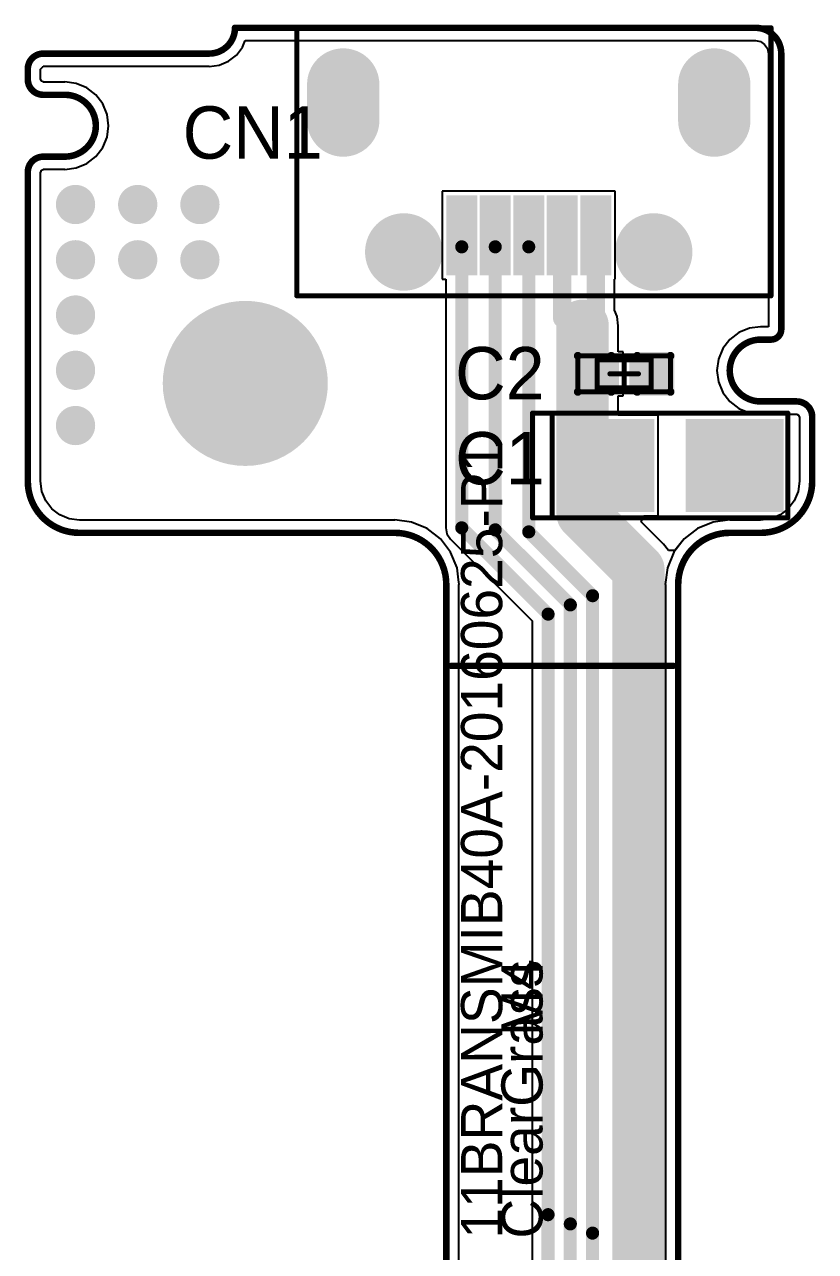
# Model space of a CAD drawing. Extents: x 64.4 to 82.6, y 166.1 to 203.2.
# Drawn here: x 67.28 to 82.63, y 179.43 to 203.24 of the extents above; entities that cross this region are included whole.
import ezdxf

# ---------------------------------------------------------------- set-up
doc = ezdxf.new("R2010")
doc.units = 0
doc.layers.get('0').update_dxf_attribs({"linetype": 'CONTINUOUS'})
for name, color, linetype in [('BOTTOMLAYER', 5, 'CONTINUOUS'), ('BOTTOMSOLDER', 6, 'CONTINUOUS'), ('KEEPOUTLAYER', 6, 'CONTINUOUS'), ('MECHANICAL13', 56, 'CONTINUOUS'), ('MECHANICAL15', 56, 'CONTINUOUS'), ('MULTILAYER', 9, 'CONTINUOUS'), ('PADHOLELAYER', 156, 'CONTINUOUS'), ('TOPLAYER', 1, 'CONTINUOUS'), ('TOPOVERLAY', 2, 'CONTINUOUS'), ('TOPPASTE', 8, 'CONTINUOUS'), ('TOPSOLDER', 216, 'CONTINUOUS'), ('VIAHOLELAYER', 16, 'CONTINUOUS')]:
    doc.layers.add(name, color=color, linetype=linetype)

# ---------------------------------------------------------------- blocks, each defined once
blk = doc.blocks.new('MICRO_USB____1')
at = {"layer": 'BOTTOMLAYER'}
for points, const_width in [([(-2.749997, 1.45, 1), (-2.099996, 1.45, 1)], 0.649999), ([(2.100001, 1.45, 1), (2.750002, 1.45, 1)], 0.649999), ([(-3.899997, -1.1, 1), (-3.299998, -1.1, 1)], 0.599999), ([(3.300004, -1.1, 1), (3.900002, -1.1, 1)], 0.599999), ([(-3.899997, -1.799999, 1), (-3.299998, -1.799999, 1)], 0.599999), ([(3.300004, -1.799999, 1), (3.900002, -1.799999, 1)], 0.599999)]:
    blk.add_lwpolyline(points, format="xyb", close=True, dxfattribs=dict(at, const_width=const_width))
at = {"layer": 'BOTTOMLAYER', "const_width": 1.2}
for points in [[(-3.599998, -1.1), (-3.599998, -1.799999)], [(3.600003, -1.1), (3.600003, -1.799999)]]:
    blk.add_lwpolyline(points, dxfattribs=at)
at = {"layer": 'BOTTOMSOLDER'}
for points, const_width in [([(-2.800797, 1.45, 1), (-2.049196, 1.45, 1)], 0.751599), ([(2.049201, 1.45, 1), (2.800802, 1.45, 1)], 0.751599), ([(-3.950797, -1.1, 1), (-3.249198, -1.1, 1)], 0.701599), ([(3.249204, -1.1, 1), (3.950802, -1.1, 1)], 0.701599), ([(-3.950797, -1.799999, 1), (-3.249198, -1.799999, 1)], 0.701599), ([(3.249204, -1.799999, 1), (3.950802, -1.799999, 1)], 0.701599)]:
    blk.add_lwpolyline(points, format="xyb", close=True, dxfattribs=dict(at, const_width=const_width))
at = {"layer": 'BOTTOMSOLDER', "const_width": 1.4032}
for points in [[(-3.599998, -1.1), (-3.599998, -1.799999)], [(3.600003, -1.1), (3.600003, -1.799999)]]:
    blk.add_lwpolyline(points, dxfattribs=at)
at = {"layer": 'MULTILAYER'}
for points, const_width in [([(-2.749997, 1.45, 1), (-2.099996, 1.45, 1)], 0.649999), ([(2.100001, 1.45, 1), (2.750002, 1.45, 1)], 0.649999), ([(-3.899997, -1.1, 1), (-3.299998, -1.1, 1)], 0.599999), ([(3.300004, -1.1, 1), (3.900002, -1.1, 1)], 0.599999), ([(-3.899997, -1.799999, 1), (-3.299998, -1.799999, 1)], 0.599999), ([(3.300004, -1.799999, 1), (3.900002, -1.799999, 1)], 0.599999)]:
    blk.add_lwpolyline(points, format="xyb", close=True, dxfattribs=dict(at, const_width=const_width))
at = {"layer": 'MULTILAYER', "const_width": 1.2}
for points in [[(-3.599998, -1.1), (-3.599998, -1.799999)], [(3.600003, -1.1), (3.600003, -1.799999)]]:
    blk.add_lwpolyline(points, dxfattribs=at)
at = {"layer": 'PADHOLELAYER'}
for points, const_width in [([(-2.599997, 1.45, 1), (-2.249995, 1.45, 1)], 0.349999), ([(2.250001, 1.45, 1), (2.600002, 1.45, 1)], 0.349999), ([(-3.749998, -1.45, 1), (-3.449998, -1.45, 1)], 0.299999), ([(3.450003, -1.45, 1), (3.750003, -1.45, 1)], 0.299999)]:
    blk.add_lwpolyline(points, format="xyb", close=True, dxfattribs=dict(at, const_width=const_width))
at = {"layer": 'TOPLAYER'}
for points, const_width in [([(-2.749997, 1.45, 1), (-2.099996, 1.45, 1)], 0.649999), ([(2.100001, 1.45, 1), (2.750002, 1.45, 1)], 0.649999), ([(-3.899997, -1.1, 1), (-3.299998, -1.1, 1)], 0.599999), ([(3.300004, -1.1, 1), (3.900002, -1.1, 1)], 0.599999), ([(-3.899997, -1.799999, 1), (-3.299998, -1.799999, 1)], 0.599999), ([(3.300004, -1.799999, 1), (3.900002, -1.799999, 1)], 0.599999)]:
    blk.add_lwpolyline(points, format="xyb", close=True, dxfattribs=dict(at, const_width=const_width))
at = {"layer": 'TOPLAYER', "const_width": 1.2}
for points in [[(-3.599998, -1.1), (-3.599998, -1.799999)], [(3.600003, -1.1), (3.600003, -1.799999)]]:
    blk.add_lwpolyline(points, dxfattribs=at)
at = {"layer": 'TOPLAYER'}
for points in [[(-1.099998, 0.450002), (-1.099998, 1.800001), (-1.499997, 0.450002), (-1.499997, 1.800001)], [(-0.449999, 0.449999), (-0.449999, 1.799999), (-0.849998, 0.449999), (-0.849998, 1.799999)], [(0.200002, 0.450002), (0.200002, 1.800001), (-0.199997, 0.450002), (-0.199997, 1.800001)], [(0.850003, 0.449999), (0.850003, 1.799999), (0.450004, 0.449999), (0.450004, 1.799999)], [(1.500002, 0.449999), (1.500002, 1.799999), (1.100003, 0.449999), (1.100003, 1.799999)]]:
    blk.add_solid(points, dxfattribs=at)
at = {"layer": 'TOPOVERLAY', "const_width": 0.1}
for points in [[(4.500001, 2.3), (-4.700001, 2.3)], [(-4.699998, 2.3), (-4.699998, -2.899999)], [(4.500004, 2.299998), (4.500004, -2.899999)], [(4.500004, -2.899999), (-4.699998, -2.899999)]]:
    blk.add_lwpolyline(points, dxfattribs=at)
at = {"layer": 'TOPOVERLAY', "const_width": 0.05}
for points in [[(-4.724999, 2.3, 1), (-4.675002, 2.3, 1)], [(-4.724997, 2.3, 1), (-4.675, 2.3, 1)], [(4.475002, 2.3, 1), (4.525, 2.3, 1)], [(4.475005, 2.299998, 1), (4.525002, 2.299998, 1)], [(-4.724997, -2.899999, 1), (-4.675, -2.899999, 1)], [(-4.724997, -2.899999, 1), (-4.675, -2.899999, 1)], [(4.475005, -2.899999, 1), (4.525002, -2.899999, 1)], [(4.475005, -2.899999, 1), (4.525002, -2.899999, 1)]]:
    blk.add_lwpolyline(points, format="xyb", close=True, dxfattribs=at)
at = {"layer": 'TOPPASTE'}
for points in [[(-1.099998, 0.450002), (-1.099998, 1.800001), (-1.499997, 0.450002), (-1.499997, 1.800001)], [(-0.449999, 0.449999), (-0.449999, 1.799999), (-0.849998, 0.449999), (-0.849998, 1.799999)], [(0.200002, 0.450002), (0.200002, 1.800001), (-0.199997, 0.450002), (-0.199997, 1.800001)], [(0.850003, 0.449999), (0.850003, 1.799999), (0.450004, 0.449999), (0.450004, 1.799999)], [(1.500002, 0.449999), (1.500002, 1.799999), (1.100003, 0.449999), (1.100003, 1.799999)]]:
    blk.add_solid(points, dxfattribs=at)
at = {"layer": 'TOPSOLDER'}
for points, const_width in [([(-2.800797, 1.45, 1), (-2.049196, 1.45, 1)], 0.751599), ([(2.049201, 1.45, 1), (2.800802, 1.45, 1)], 0.751599), ([(-3.950797, -1.1, 1), (-3.249198, -1.1, 1)], 0.701599), ([(3.249204, -1.1, 1), (3.950802, -1.1, 1)], 0.701599), ([(-3.950797, -1.799999, 1), (-3.249198, -1.799999, 1)], 0.701599), ([(3.249204, -1.799999, 1), (3.950802, -1.799999, 1)], 0.701599)]:
    blk.add_lwpolyline(points, format="xyb", close=True, dxfattribs=dict(at, const_width=const_width))
at = {"layer": 'TOPSOLDER', "const_width": 1.4032}
for points in [[(-3.599998, -1.1), (-3.599998, -1.799999)], [(3.600003, -1.1), (3.600003, -1.799999)]]:
    blk.add_lwpolyline(points, dxfattribs=at)
at = {"layer": 'TOPSOLDER'}
for points in [[(-0.998398, 0.348402), (-0.998398, 1.901601), (-1.601597, 0.348402), (-1.601597, 1.901601)], [(-0.348399, 0.348399), (-0.348399, 1.901599), (-0.951598, 0.348399), (-0.951598, 1.901599)], [(0.301602, 0.348402), (0.301602, 1.901601), (-0.301597, 0.348402), (-0.301597, 1.901601)], [(0.951603, 0.348399), (0.951603, 1.901599), (0.348404, 0.348399), (0.348404, 1.901599)], [(1.601602, 0.348399), (1.601602, 1.901599), (0.998403, 0.348399), (0.998403, 1.901599)]]:
    blk.add_solid(points, dxfattribs=at)
blk = doc.blocks.new('0402C_2')
at = {"layer": 'MECHANICAL13', "const_width": 0.1}
for points in [[(0.525, 0.275003), (-0.525, 0.275003)], [(-0.525, 0.275003), (-0.525, -0.274998)], [(0.525, 0.275003), (0.525, -0.274998)], [(0.525, -0.274998), (-0.525, -0.274998)]]:
    blk.add_lwpolyline(points, dxfattribs=at)
at = {"layer": 'MECHANICAL13', "const_width": 0.05}
for points in [[(-0.549999, 0.275003, 1), (-0.500002, 0.275003, 1)], [(-0.549999, 0.275003, 1), (-0.500002, 0.275003, 1)], [(0.500002, 0.275003, 1), (0.549999, 0.275003, 1)], [(0.500002, 0.275003, 1), (0.549999, 0.275003, 1)], [(-0.549999, -0.274998, 1), (-0.500002, -0.274998, 1)], [(-0.549999, -0.274998, 1), (-0.500002, -0.274998, 1)], [(0.500002, -0.274998, 1), (0.549999, -0.274998, 1)], [(0.500002, -0.274998, 1), (0.549999, -0.274998, 1)]]:
    blk.add_lwpolyline(points, format="xyb", close=True, dxfattribs=at)
at = {"layer": 'MECHANICAL15', "const_width": 0.1}
for points in [[(-0.899998, 0.350002), (-0.899998, -0.349997)], [(0.900001, 0.350002), (-0.899998, 0.350002)], [(0, 0.275003), (0, -0.274998)], [(0.900001, 0.350002), (0.900001, -0.349997)], [(0.275001, 0.000003), (-0.274998, 0.000003)], [(0.900001, -0.349997), (-0.899998, -0.349997)]]:
    blk.add_lwpolyline(points, dxfattribs=at)
at = {"layer": 'MECHANICAL15', "const_width": 0.05}
for points in [[(-0.924997, 0.350002, 1), (-0.875, 0.350002, 1)], [(-0.924997, 0.350002, 1), (-0.875, 0.350002, 1)], [(-0.024999, 0.275003, 1), (0.024999, 0.275003, 1)], [(0.875002, 0.350002, 1), (0.924999, 0.350002, 1)], [(0.875002, 0.350002, 1), (0.924999, 0.350002, 1)], [(-0.299997, 0.000003, 1), (-0.249999, 0.000003, 1)], [(0.250002, 0.000003, 1), (0.299999, 0.000003, 1)], [(-0.024999, -0.274998, 1), (0.024999, -0.274998, 1)], [(-0.924997, -0.349997, 1), (-0.875, -0.349997, 1)], [(-0.924997, -0.349997, 1), (-0.875, -0.349997, 1)], [(0.875002, -0.349997, 1), (0.924999, -0.349997, 1)], [(0.875002, -0.349997, 1), (0.924999, -0.349997, 1)]]:
    blk.add_lwpolyline(points, format="xyb", close=True, dxfattribs=at)
at = {"layer": 'TOPLAYER'}
for points in [[(-0.2, -0.249997), (-0.2, 0.250002), (-0.799998, -0.249997), (-0.799998, 0.250002)], [(0.800001, -0.249997), (0.800001, 0.250002), (0.200002, -0.249997), (0.200002, 0.250002)]]:
    blk.add_solid(points, dxfattribs=at)
at = {"layer": 'TOPOVERLAY', "const_width": 0.1524}
for points in [[(-0.250083, 0.349921), (-0.900082, 0.349921)], [(-0.900082, 0.349921), (-0.900082, -0.350078)], [(0.899917, 0.349921), (0.249916, 0.349921)], [(0.899917, 0.349921), (0.899917, -0.350078)], [(-0.250083, -0.350078), (-0.900082, -0.350078)], [(0.899917, -0.350078), (0.249916, -0.350078)]]:
    blk.add_lwpolyline(points, dxfattribs=at)
at = {"layer": 'TOPOVERLAY', "const_width": 0.0762}
for points in [[(-0.938182, 0.349921, 1), (-0.861982, 0.349921, 1)], [(-0.938182, 0.349921, 1), (-0.861982, 0.349921, 1)], [(-0.288183, 0.349921, 1), (-0.211983, 0.349921, 1)], [(0.211816, 0.349921, 1), (0.288016, 0.349921, 1)], [(0.861817, 0.349921, 1), (0.938017, 0.349921, 1)], [(0.861817, 0.349921, 1), (0.938017, 0.349921, 1)], [(-0.938182, -0.350078, 1), (-0.861982, -0.350078, 1)], [(-0.938182, -0.350078, 1), (-0.861982, -0.350078, 1)], [(-0.288183, -0.350078, 1), (-0.211983, -0.350078, 1)], [(0.211816, -0.350078, 1), (0.288016, -0.350078, 1)], [(0.861817, -0.350078, 1), (0.938017, -0.350078, 1)], [(0.861817, -0.350078, 1), (0.938017, -0.350078, 1)]]:
    blk.add_lwpolyline(points, format="xyb", close=True, dxfattribs=at)
at = {"layer": 'TOPPASTE'}
for points in [[(-0.2, -0.249997), (-0.2, 0.250002), (-0.799998, -0.249997), (-0.799998, 0.250002)], [(0.800001, -0.249997), (0.800001, 0.250002), (0.200002, -0.249997), (0.200002, 0.250002)]]:
    blk.add_solid(points, dxfattribs=at)
at = {"layer": 'TOPSOLDER'}
for points in [[(-0.0984, -0.351597), (-0.0984, 0.351602), (-0.901598, -0.351597), (-0.901598, 0.351602)], [(0.901601, -0.351597), (0.901601, 0.351602), (0.098402, -0.351597), (0.098402, 0.351602)]]:
    blk.add_solid(points, dxfattribs=at)
blk = doc.blocks.new('3216_3')
at = {"layer": 'TOPLAYER'}
for points in [[(-0.406001, -0.799998), (-0.406001, 0.799998), (-2.105998, -0.799998), (-2.105998, 0.799998)], [(2.105998, -0.799998), (2.105998, 0.799998), (0.406001, -0.799998), (0.406001, 0.799998)]]:
    blk.add_solid(points, dxfattribs=at)
at = {"layer": 'TOPOVERLAY', "const_width": 0.1}
for points in [[(-2.667, 1.016), (2.286, 1.016)], [(-2.667, -1.016), (-2.667, 1.016)], [(-2.286, -1.016), (-2.286, 1.016)], [(2.286, -1.016), (2.286, 1.016)], [(-2.667, -1.016), (2.286, -1.016)]]:
    blk.add_lwpolyline(points, dxfattribs=at)
at = {"layer": 'TOPOVERLAY', "const_width": 0.05}
for points in [[(-2.691999, 1.016, 1), (-2.642001, 1.016, 1)], [(-2.691999, 1.016, 1), (-2.642001, 1.016, 1)], [(-2.310999, 1.016, 1), (-2.261001, 1.016, 1)], [(2.261001, 1.016, 1), (2.310999, 1.016, 1)], [(2.261001, 1.016, 1), (2.310999, 1.016, 1)], [(-2.691999, -1.016, 1), (-2.642001, -1.016, 1)], [(-2.691999, -1.016, 1), (-2.642001, -1.016, 1)], [(-2.310999, -1.016, 1), (-2.261001, -1.016, 1)], [(2.261001, -1.016, 1), (2.310999, -1.016, 1)], [(2.261001, -1.016, 1), (2.310999, -1.016, 1)]]:
    blk.add_lwpolyline(points, format="xyb", close=True, dxfattribs=at)
at = {"layer": 'TOPPASTE'}
for points in [[(-0.406001, -0.799998), (-0.406001, 0.799998), (-2.105998, -0.799998), (-2.105998, 0.799998)], [(2.105998, -0.799998), (2.105998, 0.799998), (0.406001, -0.799998), (0.406001, 0.799998)]]:
    blk.add_solid(points, dxfattribs=at)
at = {"layer": 'TOPSOLDER'}
for points in [[(-0.304401, -0.901598), (-0.304401, 0.901598), (-2.207598, -0.901598), (-2.207598, 0.901598)], [(2.207598, -0.901598), (2.207598, 0.901598), (0.304401, -0.901598), (0.304401, 0.901598)]]:
    blk.add_solid(points, dxfattribs=at)

msp = doc.modelspace()

# ---------------------------------------------------------------- linework, layer by layer
at = {"layer": 'BOTTOMLAYER'}
for p, q in [((71.512951, 202.800331), (71.565897, 202.928151)), ((71.565897, 202.928151), (81.465428, 202.928151)), ((81.465428, 202.928151), (81.465428, 202.924997)), ((81.465428, 202.924997), (81.561412, 202.905904)), ((81.561412, 202.905904), (81.642783, 202.851535)), ((81.642783, 202.851535), (81.697152, 202.770163)), ((71.239276, 202.526656), (71.394129, 202.645477)), ((71.394129, 202.645477), (71.512951, 202.800331)), ((81.697152, 202.770163), (81.716245, 202.674179)), ((81.716245, 202.674179), (81.7194, 202.674179)), ((81.7194, 202.674179), (81.7194, 197.370207)), ((67.591455, 202.374175), (67.591457, 202.374177)), ((67.591455, 202.17418), (67.591455, 202.374175)), ((67.591457, 202.374177), (67.59146, 202.374182)), ((67.591457, 202.374177), (67.591457, 202.374177)), ((67.59146, 202.374182), (67.595638, 202.374182)), ((67.595638, 202.374182), (67.598221, 202.380421)), ((67.598221, 202.380421), (67.645427, 202.423969)), ((67.645427, 202.423977), (67.645427, 202.428152)), ((67.645427, 202.428152), (70.865428, 202.428152)), ((67.645432, 202.423974), (67.645427, 202.423977)), ((67.645427, 202.423969), (67.645432, 202.423974)), ((70.865428, 202.426484), (71.058946, 202.45196)), ((70.865428, 202.428152), (70.865428, 202.426484)), ((71.058946, 202.45196), (71.239276, 202.526656)), ((67.595638, 202.17418), (67.591455, 202.17418)), ((67.610223, 202.138973), (67.595638, 202.17418)), ((67.64543, 202.124389), (67.610223, 202.138973)), ((67.64543, 202.120205), (67.64543, 202.124389)), ((68.065426, 202.120205), (67.64543, 202.120205)), ((68.28505, 202.093825), (68.065426, 202.122738)), ((68.065426, 202.122738), (68.065426, 202.120205)), ((68.489706, 202.009052), (68.28505, 202.093825)), ((68.665448, 201.874201), (68.489706, 202.009052)), ((68.800299, 201.698459), (68.665448, 201.874201)), ((68.885072, 201.493803), (68.800299, 201.698459)), ((68.913985, 201.27418), (68.885072, 201.493803)), ((68.885072, 201.054556), (68.913985, 201.27418)), ((68.800299, 200.849901), (68.885072, 201.054556)), ((68.665448, 200.674158), (68.800299, 200.849901)), ((68.28505, 200.454534), (68.489706, 200.539307)), ((68.489706, 200.539307), (68.665448, 200.674158)), ((67.591455, 194.374181), (67.591455, 200.374179)), ((67.591455, 200.374179), (67.595636, 200.374179)), ((67.595636, 200.374179), (67.610218, 200.409386)), ((67.610218, 200.409386), (67.645425, 200.423968)), ((67.645425, 200.423968), (67.645425, 200.428151)), ((67.645425, 200.428151), (67.645427, 200.428151)), ((67.645427, 200.428151), (67.645427, 200.428151)), ((67.645427, 200.428151), (68.065426, 200.428151)), ((68.065426, 200.425621), (68.28505, 200.454534)), ((68.065426, 200.428151), (68.065426, 200.425621)), ((81.565427, 197.372737), (81.345804, 197.343824)), ((81.565427, 197.370207), (81.565427, 197.372737)), ((81.141148, 197.259052), (80.965406, 197.124201)), ((81.345804, 197.343824), (81.141148, 197.259052)), ((81.7194, 197.370207), (81.565427, 197.370207)), ((80.830555, 196.948458), (80.745782, 196.743803)), ((80.965406, 197.124201), (80.830555, 196.948458)), ((80.745782, 196.743803), (80.716869, 196.524179)), ((80.716869, 196.524179), (80.745782, 196.304555)), ((80.745782, 196.304555), (80.830555, 196.0999)), ((80.830555, 196.0999), (80.965406, 195.924157)), ((80.965406, 195.924157), (81.141148, 195.789306)), ((81.141148, 195.789306), (81.345804, 195.704534)), ((81.345804, 195.704534), (81.565427, 195.675621)), ((81.565427, 195.675621), (81.565427, 195.678153)), ((81.565427, 195.678153), (82.265429, 195.678153)), ((82.265429, 195.678153), (82.265429, 195.678153)), ((82.265429, 195.678153), (82.265431, 195.678153)), ((82.265431, 195.678153), (82.265431, 195.67397)), ((82.265431, 195.67397), (82.300638, 195.659388)), ((82.300638, 195.659388), (82.31522, 195.624181)), ((82.31522, 195.624181), (82.319401, 195.624181)), ((82.319401, 195.624181), (82.319401, 194.374181)), ((67.592992, 194.374181), (67.591455, 194.374181)), ((67.61863, 194.179436), (67.592992, 194.374181)), ((82.317864, 194.374181), (82.292226, 194.179436)), ((82.319401, 194.374181), (82.317864, 194.374181)), ((67.693799, 193.997961), (67.61863, 194.179436)), ((82.292226, 194.179436), (82.217057, 193.997961)), ((67.813375, 193.842127), (67.693799, 193.997961)), ((67.969211, 193.722551), (67.813375, 193.842127)), ((82.097481, 193.842127), (81.941645, 193.722551)), ((82.217057, 193.997961), (82.097481, 193.842127)), ((68.150684, 193.647383), (67.969211, 193.722551)), ((68.345428, 193.621744), (68.150684, 193.647383)), ((68.345428, 193.620207), (68.345428, 193.621744)), ((74.465414, 193.620207), (68.345428, 193.620207)), ((74.465426, 193.62021), (74.465414, 193.620207)), ((74.789472, 193.583532), (74.465426, 193.626194)), ((74.465426, 193.626194), (74.465426, 193.62021)), ((75.091432, 193.458457), (74.789472, 193.583532)), ((80.641383, 193.58353), (80.339423, 193.458455)), ((80.965429, 193.626191), (80.641383, 193.58353)), ((80.965429, 193.620207), (80.965429, 193.626191)), ((81.565427, 193.620207), (80.965429, 193.620207)), ((81.760172, 193.647383), (81.565427, 193.621744)), ((81.565427, 193.621744), (81.565427, 193.620207)), ((81.941645, 193.722551), (81.760172, 193.647383)), ((75.350733, 193.259489), (75.091432, 193.458457)), ((80.339423, 193.458455), (80.080122, 193.259486)), ((75.549702, 193.000188), (75.350733, 193.259489)), ((80.080122, 193.259486), (79.881153, 193.000185)), ((75.674776, 192.698228), (75.549702, 193.000188)), ((79.881153, 193.000185), (79.756079, 192.698225)), ((75.705523, 192.464705), (75.674776, 192.69823)), ((75.674776, 192.69823), (75.674776, 192.698228)), ((79.756079, 192.698225), (79.713417, 192.37418)), ((75.705525, 192.464667), (75.705523, 192.464705)), ((75.711492, 192.419356), (75.705525, 192.464667)), ((75.711454, 192.374175), (75.711456, 192.374177)), ((75.711454, 171.691181), (75.711454, 192.374175)), ((75.711456, 192.374177), (75.711489, 192.374182)), ((75.711456, 192.374177), (75.711456, 192.374177)), ((75.711456, 192.374177), (75.711456, 192.374177)), ((75.711489, 192.374182), (75.711489, 192.37418)), ((75.711489, 192.37418), (75.717441, 192.37418)), ((75.717342, 192.374952), (75.711492, 192.419359)), ((75.711492, 192.419359), (75.711492, 192.419356)), ((75.717441, 192.37418), (75.717342, 192.374952)), ((79.713417, 192.37418), (79.719401, 192.37418)), ((79.719401, 192.37418), (79.719401, 171.473724))]:
    msp.add_line(p, q, dxfattribs=at)
for points, const_width in [([(68.131728, 199.745173, 1), (68.411128, 199.745173, 1)], 0.2794), ([(69.338228, 199.745173, 1), (69.617628, 199.745173, 1)], 0.2794), ([(70.544728, 199.745173, 1), (70.824128, 199.745173, 1)], 0.2794), ([(68.131728, 198.672925, 1), (68.411128, 198.672925, 1)], 0.2794), ([(69.338228, 198.672925, 1), (69.617628, 198.672925, 1)], 0.2794), ([(70.544728, 198.672925, 1), (70.824128, 198.672925, 1)], 0.2794), ([(68.131728, 197.600677, 1), (68.411128, 197.600677, 1)], 0.2794), ([(70.815429, 196.274179, 1), (72.315426, 196.274179, 1)], 1.5), ([(68.131728, 196.528428, 1), (68.411128, 196.528428, 1)], 0.2794), ([(68.131728, 195.45618, 1), (68.411128, 195.45618, 1)], 0.2794)]:
    msp.add_lwpolyline(points, format="xyb", close=True, dxfattribs=dict(at, const_width=const_width))
at = {"layer": 'BOTTOMSOLDER'}
for points, const_width in [([(68.080928, 199.745173, 1), (68.461928, 199.745173, 1)], 0.381), ([(69.287428, 199.745173, 1), (69.668428, 199.745173, 1)], 0.381), ([(70.493928, 199.745173, 1), (70.874928, 199.745173, 1)], 0.381), ([(68.080928, 198.672925, 1), (68.461928, 198.672925, 1)], 0.381), ([(69.287428, 198.672925, 1), (69.668428, 198.672925, 1)], 0.381), ([(70.493928, 198.672925, 1), (70.874928, 198.672925, 1)], 0.381), ([(68.080928, 197.600677, 1), (68.461928, 197.600677, 1)], 0.381), ([(70.764629, 196.274179, 1), (72.366226, 196.274179, 1)], 1.6016), ([(68.080928, 196.528428, 1), (68.461928, 196.528428, 1)], 0.381), ([(68.080928, 195.45618, 1), (68.461928, 195.45618, 1)], 0.381)]:
    msp.add_lwpolyline(points, format="xyb", close=True, dxfattribs=dict(at, const_width=const_width))
at = {"layer": 'KEEPOUTLAYER', "const_width": 0.127}
for points in [[(71.365427, 203.174178, -0.414214), (70.865428, 202.674179)], [(81.465428, 203.174178, -0.414214), (81.965427, 202.674179)], [(67.345428, 202.374182, -0.414214), (67.645427, 202.674182)], [(67.64543, 201.874178, -0.414214), (67.345428, 202.17418)], [(68.065426, 201.874178, -1), (68.065426, 200.674181)], [(67.345425, 200.374179, -0.414214), (67.645425, 200.674178)], [(81.965427, 197.32418, -0.414208), (81.765427, 197.124183)], [(81.565427, 195.92418, -1), (81.565427, 197.124178)], [(82.265431, 195.92418, -0.414214), (82.56543, 195.624181)], [(68.345428, 193.37418, -0.414214), (67.345428, 194.374181)], [(82.565428, 194.374181, -0.414214), (81.565427, 193.37418)], [(74.465426, 193.374183, -0.414214), (75.465427, 192.374182)], [(79.965428, 192.37418, -0.414214), (80.965429, 193.37418)]]:
    msp.add_lwpolyline(points, format="xyb", dxfattribs=at)
for points in [[(71.365427, 203.174178), (81.465428, 203.174178)], [(67.645427, 202.674179), (70.865428, 202.674179)], [(81.965427, 197.32418), (81.965427, 202.674179)], [(67.345428, 202.17418), (67.345428, 202.37418)], [(67.645427, 201.874178), (68.065426, 201.874178)], [(67.645427, 200.674178), (68.065426, 200.674178)], [(67.345428, 194.374181), (67.345428, 200.374181)], [(81.565427, 197.12418), (81.765427, 197.12418)], [(81.565427, 195.92418), (82.265429, 195.92418)], [(82.565428, 194.374181), (82.565428, 195.624181)], [(68.345428, 193.37418), (74.465429, 193.37418)], [(80.965429, 193.37418), (81.565427, 193.37418)], [(75.465427, 171.691181), (75.465427, 192.37418)], [(79.965428, 170.191181), (79.965428, 192.37418)]]:
    msp.add_lwpolyline(points, dxfattribs=at)
at = {"layer": 'KEEPOUTLAYER', "const_width": 0.0635}
for points in [[(71.333677, 203.174178, 1), (71.397177, 203.174178, 1)], [(71.333677, 203.174178, 1), (71.397177, 203.174178, 1)], [(81.433678, 203.174178, 1), (81.497178, 203.174178, 1)], [(81.433678, 203.174178, 1), (81.497178, 203.174178, 1)], [(67.613677, 202.674182, 1), (67.677177, 202.674182, 1)], [(67.613677, 202.674179, 1), (67.677177, 202.674179, 1)], [(70.833678, 202.674179, 1), (70.897178, 202.674179, 1)], [(70.833678, 202.674179, 1), (70.897178, 202.674179, 1)], [(81.933677, 202.674179, 1), (81.997177, 202.674179, 1)], [(81.933677, 202.674179, 1), (81.997177, 202.674179, 1)], [(67.313678, 202.374182, 1), (67.377178, 202.374182, 1)], [(67.313678, 202.37418, 1), (67.377178, 202.37418, 1)], [(67.313678, 202.17418, 1), (67.377178, 202.17418, 1)], [(67.313678, 202.17418, 1), (67.377178, 202.17418, 1)], [(67.613677, 201.874178, 1), (67.677177, 201.874178, 1)], [(67.61368, 201.874178, 1), (67.67718, 201.874178, 1)], [(68.033676, 201.874178, 1), (68.097176, 201.874178, 1)], [(68.033676, 201.874178, 1), (68.097176, 201.874178, 1)], [(67.613675, 200.674178, 1), (67.677175, 200.674178, 1)], [(67.613677, 200.674178, 1), (67.677177, 200.674178, 1)], [(68.033676, 200.674181, 1), (68.097176, 200.674181, 1)], [(68.033676, 200.674178, 1), (68.097176, 200.674178, 1)], [(67.313675, 200.374179, 1), (67.377175, 200.374179, 1)], [(67.313678, 200.374181, 1), (67.377178, 200.374181, 1)], [(81.933677, 197.32418, 1), (81.997177, 197.32418, 1)], [(81.933677, 197.32418, 1), (81.997177, 197.32418, 1)], [(81.533677, 197.12418, 1), (81.597177, 197.12418, 1)], [(81.533677, 197.124178, 1), (81.597177, 197.124178, 1)], [(81.733677, 197.124183, 1), (81.797177, 197.124183, 1)], [(81.733677, 197.12418, 1), (81.797177, 197.12418, 1)], [(81.533677, 195.92418, 1), (81.597177, 195.92418, 1)], [(81.533677, 195.92418, 1), (81.597177, 195.92418, 1)], [(82.233679, 195.92418, 1), (82.297179, 195.92418, 1)], [(82.233681, 195.92418, 1), (82.297181, 195.92418, 1)], [(82.533678, 195.624181, 1), (82.597178, 195.624181, 1)], [(82.53368, 195.624181, 1), (82.59718, 195.624181, 1)], [(67.313678, 194.374181, 1), (67.377178, 194.374181, 1)], [(67.313678, 194.374181, 1), (67.377178, 194.374181, 1)], [(82.533678, 194.374181, 1), (82.597178, 194.374181, 1)], [(82.533678, 194.374181, 1), (82.597178, 194.374181, 1)], [(68.313678, 193.37418, 1), (68.377178, 193.37418, 1)], [(68.313678, 193.37418, 1), (68.377178, 193.37418, 1)], [(74.433676, 193.374183, 1), (74.497176, 193.374183, 1)], [(74.433679, 193.37418, 1), (74.497179, 193.37418, 1)], [(80.933679, 193.37418, 1), (80.997179, 193.37418, 1)], [(80.933679, 193.37418, 1), (80.997179, 193.37418, 1)], [(81.533677, 193.37418, 1), (81.597177, 193.37418, 1)], [(81.533677, 193.37418, 1), (81.597177, 193.37418, 1)], [(75.433677, 192.374182, 1), (75.497177, 192.374182, 1)], [(75.433677, 192.37418, 1), (75.497177, 192.37418, 1)], [(79.933678, 192.37418, 1), (79.997178, 192.37418, 1)], [(79.933678, 192.37418, 1), (79.997178, 192.37418, 1)]]:
    msp.add_lwpolyline(points, format="xyb", close=True, dxfattribs=at)
at = {"layer": 'MULTILAYER'}
for points, const_width in [([(68.131728, 199.745173, 1), (68.411128, 199.745173, 1)], 0.2794), ([(69.338228, 199.745173, 1), (69.617628, 199.745173, 1)], 0.2794), ([(70.544728, 199.745173, 1), (70.824128, 199.745173, 1)], 0.2794), ([(68.131728, 198.672925, 1), (68.411128, 198.672925, 1)], 0.2794), ([(69.338228, 198.672925, 1), (69.617628, 198.672925, 1)], 0.2794), ([(70.544728, 198.672925, 1), (70.824128, 198.672925, 1)], 0.2794), ([(68.131728, 197.600677, 1), (68.411128, 197.600677, 1)], 0.2794), ([(70.815429, 196.274179, 1), (72.315426, 196.274179, 1)], 1.5), ([(68.131728, 196.528428, 1), (68.411128, 196.528428, 1)], 0.2794), ([(68.131728, 195.45618, 1), (68.411128, 195.45618, 1)], 0.2794)]:
    msp.add_lwpolyline(points, format="xyb", close=True, dxfattribs=dict(at, const_width=const_width))
at = {"layer": 'PADHOLELAYER', "const_width": 0.899998}
msp.add_lwpolyline([(71.115428, 196.274179, 1), (72.015426, 196.274179, 1)], format="xyb", close=True, dxfattribs=at)
at = {"layer": 'TOPLAYER'}
for p, q in [((71.512951, 202.800331), (71.565897, 202.928151)), ((71.565897, 202.928151), (81.465428, 202.928151)), ((81.465428, 202.928151), (81.465428, 202.924997)), ((81.465428, 202.924997), (81.561412, 202.905904)), ((81.561412, 202.905904), (81.642783, 202.851535)), ((81.642783, 202.851535), (81.697152, 202.770163)), ((71.239276, 202.526656), (71.394129, 202.645477)), ((71.394129, 202.645477), (71.512951, 202.800331)), ((81.697152, 202.770163), (81.716245, 202.674179)), ((81.716245, 202.674179), (81.7194, 202.674179)), ((81.7194, 202.674179), (81.7194, 197.370207)), ((67.591455, 202.374175), (67.591457, 202.374177)), ((67.591455, 202.17418), (67.591455, 202.374175)), ((67.591457, 202.374177), (67.59146, 202.374182)), ((67.591457, 202.374177), (67.591457, 202.374177)), ((67.59146, 202.374182), (67.595638, 202.374182)), ((67.595638, 202.374182), (67.598221, 202.380421)), ((67.598221, 202.380421), (67.645427, 202.423969)), ((67.645427, 202.423977), (67.645427, 202.428152)), ((67.645427, 202.428152), (70.865428, 202.428152)), ((67.645432, 202.423974), (67.645427, 202.423977)), ((67.645427, 202.423969), (67.645432, 202.423974)), ((70.865428, 202.426484), (71.058946, 202.45196)), ((70.865428, 202.428152), (70.865428, 202.426484)), ((71.058946, 202.45196), (71.239276, 202.526656)), ((67.595638, 202.17418), (67.591455, 202.17418)), ((67.610223, 202.138973), (67.595638, 202.17418)), ((67.64543, 202.124389), (67.610223, 202.138973)), ((67.64543, 202.120205), (67.64543, 202.124389)), ((68.065426, 202.120205), (67.64543, 202.120205)), ((68.28505, 202.093825), (68.065426, 202.122738)), ((68.065426, 202.122738), (68.065426, 202.120205)), ((68.489706, 202.009052), (68.28505, 202.093825)), ((68.665448, 201.874201), (68.489706, 202.009052)), ((68.800299, 201.698459), (68.665448, 201.874201)), ((68.885072, 201.493803), (68.800299, 201.698459)), ((68.913985, 201.27418), (68.885072, 201.493803)), ((68.885072, 201.054556), (68.913985, 201.27418)), ((68.800299, 200.849901), (68.885072, 201.054556)), ((68.665448, 200.674158), (68.800299, 200.849901)), ((68.28505, 200.454534), (68.489706, 200.539307)), ((68.489706, 200.539307), (68.665448, 200.674158)), ((67.591455, 194.374181), (67.591455, 200.374179)), ((67.591455, 200.374179), (67.595636, 200.374179)), ((67.595636, 200.374179), (67.610218, 200.409386)), ((67.610218, 200.409386), (67.645425, 200.423968)), ((67.645425, 200.423968), (67.645425, 200.428151)), ((67.645425, 200.428151), (67.645427, 200.428151)), ((67.645427, 200.428151), (67.645427, 200.428151)), ((67.645427, 200.428151), (68.065426, 200.428151)), ((68.065426, 200.425621), (68.28505, 200.454534)), ((68.065426, 200.428151), (68.065426, 200.425621)), ((76.793222, 200.00198), (75.387624, 200.00198)), ((75.387624, 200.00198), (75.387624, 198.29638)), ((76.793222, 200.001977), (76.793222, 200.00198)), ((77.337625, 200.001977), (76.793222, 200.001977)), ((78.093225, 200.00198), (77.337625, 200.00198)), ((77.337625, 200.00198), (77.337625, 200.001977)), ((78.093225, 200.001977), (78.093225, 200.00198)), ((78.743223, 200.001977), (78.093225, 200.001977)), ((78.743223, 198.296378), (78.743223, 200.001977)), ((75.387624, 198.29638), (75.454655, 198.29638)), ((75.454655, 198.29638), (75.454655, 193.471869)), ((78.727993, 197.695741), (78.727993, 198.296378)), ((78.727993, 198.296378), (78.743223, 198.296378)), ((78.779576, 197.57121), (78.727993, 197.695741)), ((78.803144, 197.392181), (78.779576, 197.57121)), ((78.803144, 196.886977), (78.803144, 197.392181)), ((81.565427, 197.372737), (81.345804, 197.343824)), ((81.565427, 197.370207), (81.565427, 197.372737)), ((81.141148, 197.259052), (80.965406, 197.124201)), ((81.345804, 197.343824), (81.141148, 197.259052)), ((81.7194, 197.370207), (81.565427, 197.370207)), ((80.830555, 196.948458), (80.745782, 196.743803)), ((80.965406, 197.124201), (80.830555, 196.948458)), ((78.895224, 196.886977), (78.803144, 196.886977)), ((78.895224, 196.031378), (78.895224, 196.886977)), ((80.745782, 196.743803), (80.716869, 196.524179)), ((80.716869, 196.524179), (80.745782, 196.304555)), ((80.745782, 196.304555), (80.830555, 196.0999)), ((78.803144, 195.658979), (78.803144, 196.031378)), ((78.803144, 196.031378), (78.895224, 196.031378)), ((80.830555, 196.0999), (80.965406, 195.924157)), ((80.965406, 195.924157), (81.141148, 195.789306)), ((81.141148, 195.789306), (81.345804, 195.704534)), ((81.345804, 195.704534), (81.565427, 195.675621)), ((79.578225, 195.658979), (78.803144, 195.658979)), ((79.578225, 193.703382), (79.578225, 195.658979)), ((81.565427, 195.675621), (81.565427, 195.678153)), ((81.565427, 195.678153), (82.265429, 195.678153)), ((82.265429, 195.678153), (82.265429, 195.678153)), ((82.265429, 195.678153), (82.265431, 195.678153)), ((82.265431, 195.678153), (82.265431, 195.67397)), ((82.265431, 195.67397), (82.300638, 195.659388)), ((82.300638, 195.659388), (82.31522, 195.624181)), ((82.31522, 195.624181), (82.319401, 195.624181)), ((82.319401, 195.624181), (82.319401, 194.374181)), ((67.592992, 194.374181), (67.591455, 194.374181)), ((67.61863, 194.179436), (67.592992, 194.374181)), ((82.317864, 194.374181), (82.292226, 194.179436)), ((82.319401, 194.374181), (82.317864, 194.374181)), ((67.693799, 193.997961), (67.61863, 194.179436)), ((82.292226, 194.179436), (82.217057, 193.997961)), ((67.813375, 193.842127), (67.693799, 193.997961)), ((67.969211, 193.722551), (67.813375, 193.842127)), ((82.097481, 193.842127), (81.941645, 193.722551)), ((82.217057, 193.997961), (82.097481, 193.842127)), ((68.150684, 193.647383), (67.969211, 193.722551)), ((68.345428, 193.621744), (68.150684, 193.647383)), ((68.345428, 193.620207), (68.345428, 193.621744)), ((74.465414, 193.620207), (68.345428, 193.620207)), ((74.465426, 193.62021), (74.465414, 193.620207)), ((74.789472, 193.583532), (74.465426, 193.626194)), ((74.465426, 193.626194), (74.465426, 193.62021)), ((75.091432, 193.458457), (74.789472, 193.583532)), ((79.247797, 193.586049), (79.296397, 193.703382)), ((79.682548, 193.151298), (79.247797, 193.586049)), ((79.296397, 193.703382), (79.578225, 193.703382)), ((80.641383, 193.58353), (80.339423, 193.458455)), ((80.965429, 193.626191), (80.641383, 193.58353)), ((80.965429, 193.620207), (80.965429, 193.626191)), ((81.565427, 193.620207), (80.965429, 193.620207)), ((81.760172, 193.647383), (81.565427, 193.621744)), ((81.565427, 193.621744), (81.565427, 193.620207)), ((81.941645, 193.722551), (81.760172, 193.647383)), ((75.350733, 193.259489), (75.091432, 193.458457)), ((75.454655, 193.471869), (75.47831, 193.352941)), ((75.47831, 193.352941), (75.545678, 193.25212)), ((80.339423, 193.458455), (80.080122, 193.259486)), ((75.549702, 193.000188), (75.350733, 193.259489)), ((75.545678, 193.25212), (77.130057, 191.667742)), ((79.776325, 193.029083), (79.682548, 193.151298)), ((80.080122, 193.259486), (79.903328, 193.029083)), ((75.674776, 192.698228), (75.549702, 193.000188)), ((79.903328, 193.029083), (79.776325, 193.029083)), ((75.705523, 192.464705), (75.674776, 192.69823)), ((75.674776, 192.69823), (75.674776, 192.698228)), ((75.705525, 192.464667), (75.705523, 192.464705)), ((75.711492, 192.419356), (75.705525, 192.464667)), ((75.711454, 192.374175), (75.711456, 192.374177)), ((75.711454, 171.691181), (75.711454, 192.374175)), ((75.711456, 192.374177), (75.711489, 192.374182)), ((75.711456, 192.374177), (75.711456, 192.374177)), ((75.711456, 192.374177), (75.711456, 192.374177)), ((75.711489, 192.374182), (75.711489, 192.37418)), ((75.711489, 192.37418), (75.717441, 192.37418)), ((75.717342, 192.374952), (75.711492, 192.419359)), ((75.711492, 192.419359), (75.711492, 192.419356)), ((75.717441, 192.37418), (75.717342, 192.374952)), ((77.130057, 191.667742), (77.130057, 180.147943)), ((77.130057, 180.147943), (77.128957, 180.142413)), ((77.128957, 180.142413), (77.128957, 169.945454))]:
    msp.add_line(p, q, dxfattribs=at)
for points, const_width in [([(68.131728, 199.745173, 1), (68.411128, 199.745173, 1)], 0.2794), ([(69.338228, 199.745173, 1), (69.617628, 199.745173, 1)], 0.2794), ([(70.544728, 199.745173, 1), (70.824128, 199.745173, 1)], 0.2794), ([(75.701926, 198.924179, 1), (75.828926, 198.924179, 1)], 0.127), ([(76.351925, 198.924179, 1), (76.478925, 198.924179, 1)], 0.127), ([(77.001926, 198.924179, 1), (77.128926, 198.924179, 1)], 0.127), ([(77.626525, 198.924179, 1), (77.804325, 198.924179, 1)], 0.1778), ([(78.276526, 198.924179, 1), (78.454326, 198.924179, 1)], 0.1778), ([(68.131728, 198.672925, 1), (68.411128, 198.672925, 1)], 0.2794), ([(69.338228, 198.672925, 1), (69.617628, 198.672925, 1)], 0.2794), ([(70.544728, 198.672925, 1), (70.824128, 198.672925, 1)], 0.2794), ([(68.131728, 197.600677, 1), (68.411128, 197.600677, 1)], 0.2794), ([(77.857426, 197.392181, 1), (78.365426, 197.392181, 1)], 0.508), ([(70.815429, 196.274179, 1), (72.315426, 196.274179, 1)], 1.5), ([(77.626525, 197.534182, 1), (77.804325, 197.534182, 1)], 0.1778), ([(78.276526, 197.392181, 1), (78.454326, 197.392181, 1)], 0.1778), ([(68.131728, 196.528428, 1), (68.411128, 196.528428, 1)], 0.2794), ([(68.131728, 195.45618, 1), (68.411128, 195.45618, 1)], 0.2794), ([(77.857426, 193.744182, 1), (78.365426, 193.744182, 1)], 0.508), ([(77.857426, 193.744182, 1), (78.365426, 193.744182, 1)], 0.508), ([(75.701926, 193.471869, 1), (75.828926, 193.471869, 1)], 0.127), ([(75.701926, 193.471869, 1), (75.828926, 193.471869, 1)], 0.127), ([(76.351925, 193.432527, 1), (76.478925, 193.432527, 1)], 0.127), ([(76.351925, 193.432527, 1), (76.478925, 193.432527, 1)], 0.127), ([(77.001926, 193.393182, 1), (77.128926, 193.393182, 1)], 0.127), ([(77.001926, 193.393182, 1), (77.128926, 193.393182, 1)], 0.127), ([(78.939428, 192.66218, 1), (79.447428, 192.66218, 1)], 0.508), ([(78.939428, 192.66218, 1), (79.447428, 192.66218, 1)], 0.508), ([(78.240928, 192.15418, 1), (78.367928, 192.15418, 1)], 0.127), ([(78.240928, 192.15418, 1), (78.367928, 192.15418, 1)], 0.127), ([(77.377328, 191.796467, 1), (77.504328, 191.796467, 1)], 0.127), ([(77.377328, 191.796467, 1), (77.504328, 191.796467, 1)], 0.127), ([(77.809128, 191.975323, 1), (77.936128, 191.975323, 1)], 0.127), ([(77.809128, 191.975323, 1), (77.936128, 191.975323, 1)], 0.127), ([(77.376228, 180.142413, 1), (77.503228, 180.142413, 1)], 0.127), ([(77.376228, 180.142413, 1), (77.503228, 180.142413, 1)], 0.127), ([(77.377328, 180.143513, 1), (77.504328, 180.143513, 1)], 0.127), ([(77.377328, 180.143513, 1), (77.504328, 180.143513, 1)], 0.127), ([(77.808028, 179.963557, 1), (77.935028, 179.963557, 1)], 0.127), ([(77.808028, 179.963557, 1), (77.935028, 179.963557, 1)], 0.127), ([(77.809128, 179.964657, 1), (77.936128, 179.964657, 1)], 0.127), ([(77.809128, 179.964657, 1), (77.936128, 179.964657, 1)], 0.127), ([(78.239828, 179.7847, 1), (78.366828, 179.7847, 1)], 0.127), ([(78.239828, 179.7847, 1), (78.366828, 179.7847, 1)], 0.127), ([(78.240928, 179.7858, 1), (78.367928, 179.7858, 1)], 0.127), ([(78.240928, 179.7858, 1), (78.367928, 179.7858, 1)], 0.127)]:
    msp.add_lwpolyline(points, format="xyb", close=True, dxfattribs=dict(at, const_width=const_width))
for points, const_width in [([(75.765426, 193.471869), (75.765426, 198.924179)], 0.254), ([(76.415425, 193.432527), (76.415425, 198.924179)], 0.254), ([(77.065426, 193.393182), (77.065426, 198.924179)], 0.254), ([(77.715425, 197.534182), (77.715425, 198.924179)], 0.3556), ([(78.365426, 197.392181), (78.365426, 198.924179)], 0.3556), ([(78.111426, 193.744182), (78.111426, 197.392181)], 1.016), ([(78.111426, 193.744182), (79.193428, 192.66218)], 1.016), ([(75.765426, 193.471869), (77.440828, 191.796467)], 0.254), ([(76.415425, 193.432527), (77.872628, 191.975323)], 0.254), ([(77.065426, 193.393182), (78.304428, 192.15418)], 0.254), ([(79.193428, 171.086211), (79.193428, 192.66218)], 1.016), ([(78.304428, 179.7858), (78.304428, 192.15418)], 0.254), ([(77.440828, 180.143513), (77.440828, 191.796467)], 0.254), ([(77.872628, 179.964657), (77.872628, 191.975323)], 0.254), ([(77.439728, 180.142413), (77.440828, 180.143513)], 0.254), ([(77.439728, 169.650794), (77.439728, 180.142413)], 0.254), ([(77.871528, 179.963557), (77.872628, 179.964657)], 0.254), ([(77.871528, 169.471937), (77.871528, 179.963557)], 0.254), ([(78.303328, 179.7847), (78.304428, 179.7858)], 0.254), ([(78.303328, 169.515208), (78.303328, 179.7847)], 0.254)]:
    msp.add_lwpolyline(points, dxfattribs=dict(at, const_width=const_width))
at = {"layer": 'TOPOVERLAY', "const_width": 0.127}
msp.add_lwpolyline([(75.565427, 190.792583), (79.865428, 190.792583)], dxfattribs=at)
at = {"layer": 'TOPOVERLAY', "const_width": 0.0635}
for points in [[(75.533677, 190.792583, 1), (75.597177, 190.792583, 1)], [(79.833678, 190.792583, 1), (79.897178, 190.792583, 1)]]:
    msp.add_lwpolyline(points, format="xyb", close=True, dxfattribs=at)
at = {"layer": 'TOPSOLDER'}
for points, const_width in [([(68.080928, 199.745173, 1), (68.461928, 199.745173, 1)], 0.381), ([(69.287428, 199.745173, 1), (69.668428, 199.745173, 1)], 0.381), ([(70.493928, 199.745173, 1), (70.874928, 199.745173, 1)], 0.381), ([(68.080928, 198.672925, 1), (68.461928, 198.672925, 1)], 0.381), ([(69.287428, 198.672925, 1), (69.668428, 198.672925, 1)], 0.381), ([(70.493928, 198.672925, 1), (70.874928, 198.672925, 1)], 0.381), ([(68.080928, 197.600677, 1), (68.461928, 197.600677, 1)], 0.381), ([(70.764629, 196.274179, 1), (72.366226, 196.274179, 1)], 1.6016), ([(68.080928, 196.528428, 1), (68.461928, 196.528428, 1)], 0.381), ([(68.080928, 195.45618, 1), (68.461928, 195.45618, 1)], 0.381)]:
    msp.add_lwpolyline(points, format="xyb", close=True, dxfattribs=dict(at, const_width=const_width))
at = {"layer": 'VIAHOLELAYER', "const_width": 0.1524}
for points in [[(68.195228, 199.745173, 1), (68.347628, 199.745173, 1)], [(69.401728, 199.745173, 1), (69.554128, 199.745173, 1)], [(70.608228, 199.745173, 1), (70.760628, 199.745173, 1)], [(68.195228, 198.672925, 1), (68.347628, 198.672925, 1)], [(69.401728, 198.672925, 1), (69.554128, 198.672925, 1)], [(70.608228, 198.672925, 1), (70.760628, 198.672925, 1)], [(68.195228, 197.600677, 1), (68.347628, 197.600677, 1)], [(68.195228, 196.528428, 1), (68.347628, 196.528428, 1)], [(68.195228, 195.45618, 1), (68.347628, 195.45618, 1)]]:
    msp.add_lwpolyline(points, format="xyb", close=True, dxfattribs=at)

# ---------------------------------------------------------------- block references
for name, p, rotation in [('MICRO_USB____1', (77.065426, 200.274179), 180), ('0402C_2', (78.917427, 196.45918), 180), ('3216_3', (79.806427, 194.68118), 360)]:
    msp.add_blockref(name, p, dxfattribs=dict(rotation=rotation))

# ---------------------------------------------------------------- texts
at = {"layer": 'TOPOVERLAY'}
for s, p in [('CN1', (70.349427, 200.634178)), ('C2', (75.637428, 195.96418)), ('C1', (75.637428, 194.31318))]:
    msp.add_text(s, height=1.016, dxfattribs=at).set_placement(p)
for s, p in [('11BRANSMIB40A-20160625-P1', (76.55146, 179.679181)), ('ClearGrass', (77.334427, 179.679178)), ('M4', (77.334427, 183.616178))]:
    msp.add_text(s, height=0.800001, rotation=90, dxfattribs=at).set_placement(p)

doc.saveas('drawing.dxf')
